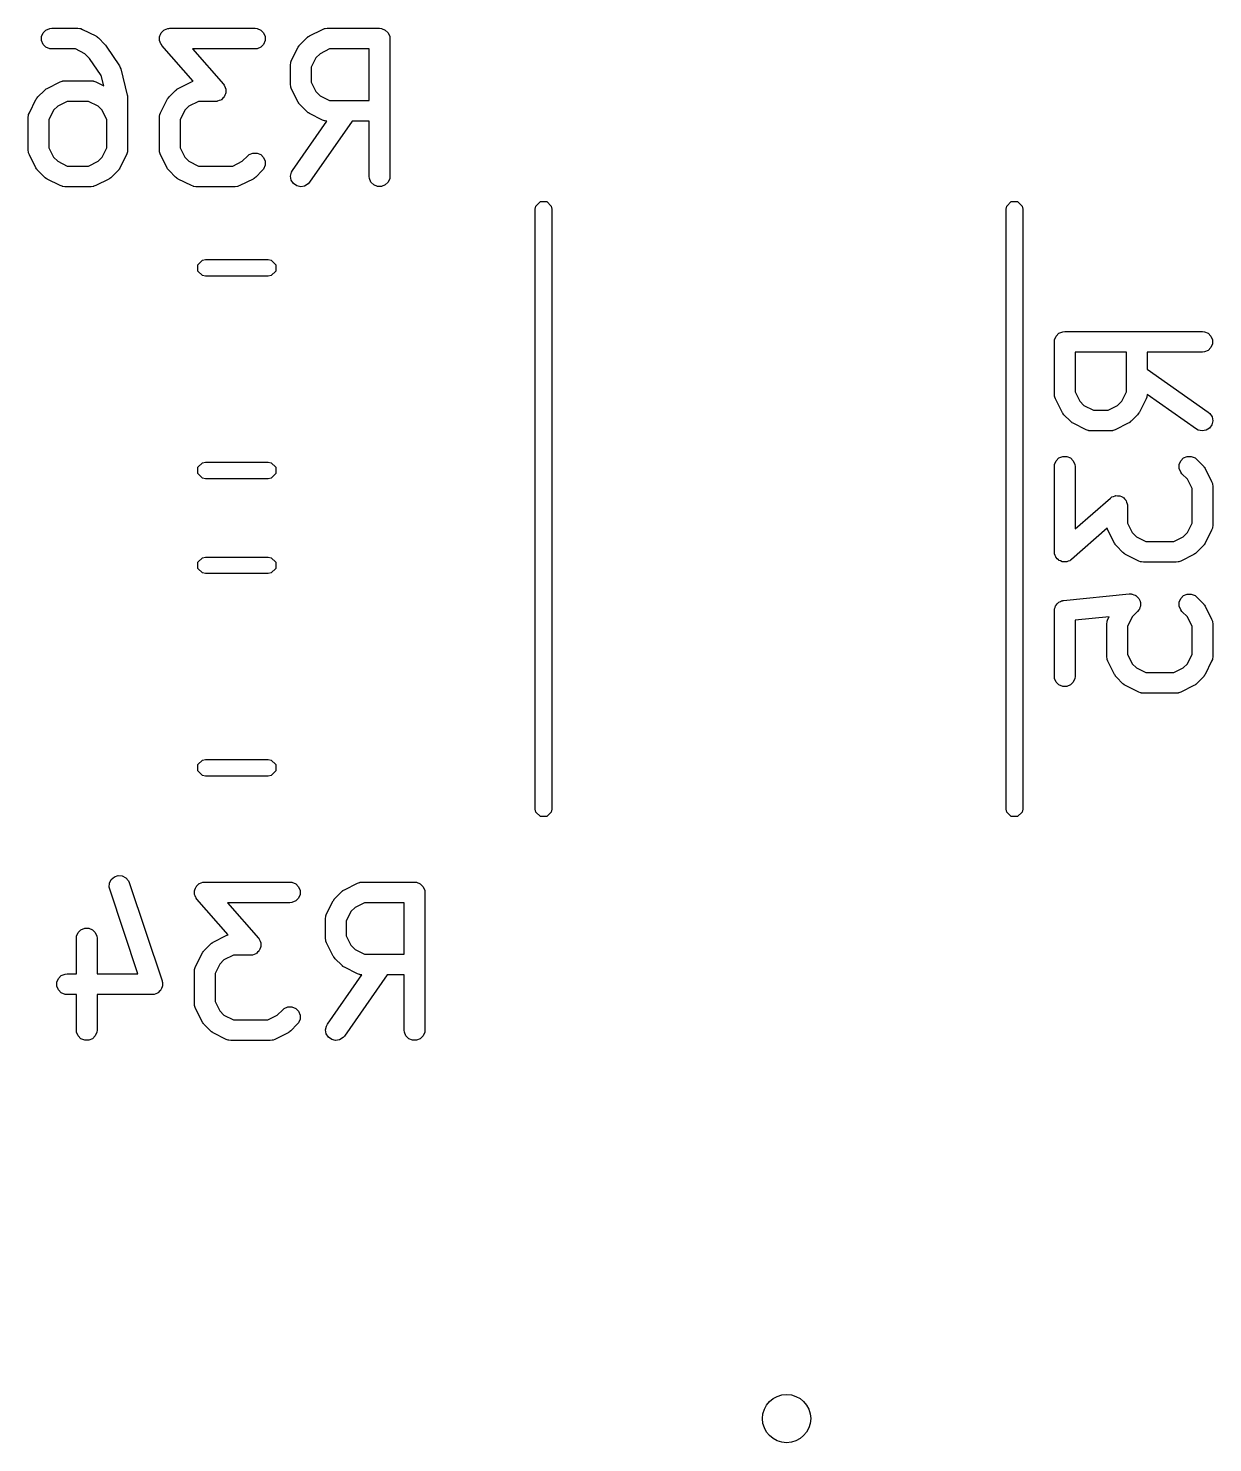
# Model space of a CAD drawing. Extents: x 0.21 to 3.35, y 0.3 to 2.56.
# Drawn here: x 3.0104 to 3.349, y 1.0132 to 1.4174 of the extents above; entities that cross this region are included whole.
import ezdxf

# ---------------------------------------------------------------- set-up
doc = ezdxf.new("R2010")
doc.units = 0
doc.header["$MEASUREMENT"] = 0
doc.layers.add('BLACK', color=7, linetype='CONTINUOUS')

msp = doc.modelspace()

# ---------------------------------------------------------------- linework, layer by layer
at = {"layer": 'BLACK', "linetype": 'CONTINUOUS'}
for p, q in [((3.01417, 1.41504), (3.01461, 1.4161)), ((3.01417, 1.41389), (3.01417, 1.41504)), ((3.01461, 1.4161), (3.01543, 1.41692)), ((3.01543, 1.41692), (3.01649, 1.41736)), ((3.01649, 1.41736), (3.01707, 1.41742)), ((3.01707, 1.41742), (3.02457, 1.41742)), ((3.02457, 1.41742), (3.02514, 1.41736)), ((3.02514, 1.41736), (3.02524, 1.41732)), ((3.02524, 1.41732), (3.02535, 1.41731)), ((3.02535, 1.41731), (3.02589, 1.4171)), ((3.02589, 1.4171), (3.02964, 1.41523)), ((3.02964, 1.41523), (3.02989, 1.41507)), ((3.02989, 1.41507), (3.02996, 1.41504)), ((3.02996, 1.41504), (3.03004, 1.41498)), ((3.03004, 1.41498), (3.03013, 1.41492)), ((3.03013, 1.41492), (3.03018, 1.41486)), ((3.03018, 1.41486), (3.0304, 1.41468)), ((3.04792, 1.41504), (3.04796, 1.41513)), ((3.04792, 1.41456), (3.04792, 1.41504)), ((3.04796, 1.41523), (3.04818, 1.41566)), ((3.04796, 1.41513), (3.04796, 1.41523)), ((3.04818, 1.41566), (3.04836, 1.4161)), ((3.04836, 1.4161), (3.04843, 1.41617)), ((3.04843, 1.41617), (3.04847, 1.41626)), ((3.04847, 1.41626), (3.04883, 1.41658)), ((3.04883, 1.41658), (3.04917, 1.41692)), ((3.04917, 1.41692), (3.04927, 1.41696)), ((3.04927, 1.41696), (3.04934, 1.41702)), ((3.04934, 1.41702), (3.04979, 1.41718)), ((3.04979, 1.41718), (3.05024, 1.41736)), ((3.05024, 1.41736), (3.05038, 1.41737)), ((3.05038, 1.41737), (3.05043, 1.41739)), ((3.05043, 1.41739), (3.05051, 1.41739)), ((3.05051, 1.41739), (3.05081, 1.41742)), ((3.05081, 1.41742), (3.07519, 1.41742)), ((3.07519, 1.41742), (3.07576, 1.41736)), ((3.07576, 1.41736), (3.07683, 1.41692)), ((3.07683, 1.41692), (3.07764, 1.4161)), ((3.07764, 1.4161), (3.07808, 1.41504)), ((3.07808, 1.41504), (3.07808, 1.41389)), ((3.08997, 1.41468), (3.0902, 1.41486)), ((3.0902, 1.41486), (3.09025, 1.41492)), ((3.09025, 1.41492), (3.09034, 1.41498)), ((3.09034, 1.41498), (3.09042, 1.41504)), ((3.09042, 1.41504), (3.09049, 1.41507)), ((3.09049, 1.41507), (3.09074, 1.41523)), ((3.09074, 1.41523), (3.09449, 1.4171)), ((3.09449, 1.4171), (3.09503, 1.41731)), ((3.09503, 1.41731), (3.09513, 1.41732)), ((3.09513, 1.41732), (3.09523, 1.41736)), ((3.09523, 1.41736), (3.09581, 1.41742)), ((3.09581, 1.41742), (3.11081, 1.41742)), ((3.11081, 1.41742), (3.11138, 1.41736)), ((3.11138, 1.41736), (3.11245, 1.41692)), ((3.11245, 1.41692), (3.11326, 1.4161)), ((3.11326, 1.4161), (3.1137, 1.41504)), ((3.1137, 1.41504), (3.11376, 1.41446)), ((3.01461, 1.41282), (3.01417, 1.41389)), ((3.01543, 1.41201), (3.01461, 1.41282)), ((3.01649, 1.41157), (3.01543, 1.41201)), ((3.01707, 1.41151), (3.01649, 1.41157)), ((3.02387, 1.41151), (3.01707, 1.41151)), ((3.02657, 1.41016), (3.02387, 1.41151)), ((3.0304, 1.41468), (3.03228, 1.4128)), ((3.03228, 1.4128), (3.03228, 1.4128)), ((3.03228, 1.4128), (3.03228, 1.4128)), ((3.03228, 1.4128), (3.03247, 1.41257)), ((3.03247, 1.41257), (3.03265, 1.41235)), ((3.03265, 1.41235), (3.03265, 1.41235)), ((3.03265, 1.41235), (3.03265, 1.41235)), ((3.03265, 1.41235), (3.0364, 1.40673)), ((3.04789, 1.41408), (3.04792, 1.41456)), ((3.04792, 1.41399), (3.04789, 1.41408)), ((3.04792, 1.41389), (3.04792, 1.41399)), ((3.0481, 1.41344), (3.04792, 1.41389)), ((3.04826, 1.41299), (3.0481, 1.41344)), ((3.04834, 1.41288), (3.04826, 1.41299)), ((3.04836, 1.41282), (3.04834, 1.41288)), ((3.04841, 1.41277), (3.04836, 1.41282)), ((3.04859, 1.41252), (3.04841, 1.41277)), ((3.05752, 1.40231), (3.04859, 1.41252)), ((3.07519, 1.41151), (3.05732, 1.41151)), ((3.05732, 1.41151), (3.06616, 1.40141)), ((3.07576, 1.41157), (3.07519, 1.41151)), ((3.07683, 1.41201), (3.07576, 1.41157)), ((3.07764, 1.41282), (3.07683, 1.41201)), ((3.07808, 1.41389), (3.07764, 1.41282)), ((3.08567, 1.40829), (3.08754, 1.41203)), ((3.08754, 1.41203), (3.0877, 1.41228)), ((3.0877, 1.41228), (3.08773, 1.41235)), ((3.08773, 1.41235), (3.0878, 1.41244)), ((3.0878, 1.41244), (3.08785, 1.41252)), ((3.08785, 1.41252), (3.08791, 1.41258)), ((3.08791, 1.41258), (3.0881, 1.4128)), ((3.0881, 1.4128), (3.08997, 1.41468)), ((3.09651, 1.41151), (3.09381, 1.41016)), ((3.10785, 1.41151), (3.09651, 1.41151)), ((3.10785, 1.39679), (3.10785, 1.41151)), ((3.11376, 1.41446), (3.11376, 1.37509)), ((3.0279, 1.40883), (3.02657, 1.41016)), ((3.0312, 1.40388), (3.0279, 1.40883)), ((3.0364, 1.40673), (3.03657, 1.40641)), ((3.08536, 1.40696), (3.08541, 1.40754)), ((3.08536, 1.40134), (3.08536, 1.40696)), ((3.08541, 1.40754), (3.08545, 1.40764)), ((3.08545, 1.40764), (3.08546, 1.40774)), ((3.08546, 1.40774), (3.08567, 1.40829)), ((3.09261, 1.40897), (3.09126, 1.40627)), ((3.09381, 1.41016), (3.09261, 1.40897)), ((3.03193, 1.40096), (3.0312, 1.40388)), ((3.03657, 1.40641), (3.03661, 1.40635)), ((3.03661, 1.40635), (3.03664, 1.40628)), ((3.03664, 1.40628), (3.03667, 1.40622)), ((3.03667, 1.40622), (3.03668, 1.40615)), ((3.03668, 1.40615), (3.03681, 1.40581)), ((3.03681, 1.40581), (3.03868, 1.39831)), ((3.09126, 1.40627), (3.09126, 1.40204)), ((3.01311, 1.3978), (3.01498, 1.39968)), ((3.01498, 1.39968), (3.01521, 1.39986)), ((3.01521, 1.39986), (3.01526, 1.39992)), ((3.01526, 1.39992), (3.01535, 1.39998)), ((3.01535, 1.39998), (3.01543, 1.40005)), ((3.01543, 1.40005), (3.0155, 1.40008)), ((3.0155, 1.40008), (3.01575, 1.40023)), ((3.01575, 1.40023), (3.0195, 1.40211)), ((3.0195, 1.40211), (3.02004, 1.40231)), ((3.02004, 1.40231), (3.02014, 1.40232)), ((3.02014, 1.40232), (3.02024, 1.40236)), ((3.02024, 1.40236), (3.02082, 1.40242)), ((3.02082, 1.40242), (3.02832, 1.40242)), ((3.02832, 1.40242), (3.02889, 1.40236)), ((3.02889, 1.40236), (3.02899, 1.40232)), ((3.02899, 1.40232), (3.0291, 1.40231)), ((3.0291, 1.40231), (3.02964, 1.40211)), ((3.02964, 1.40211), (3.03193, 1.40096)), ((3.0506, 1.3978), (3.05248, 1.39968)), ((3.05248, 1.39968), (3.0527, 1.39986)), ((3.0527, 1.39986), (3.05275, 1.39992)), ((3.05275, 1.39992), (3.05284, 1.39998)), ((3.05284, 1.39998), (3.05292, 1.40005)), ((3.05292, 1.40005), (3.053, 1.40008)), ((3.053, 1.40008), (3.05324, 1.40023)), ((3.05324, 1.40023), (3.05699, 1.40211)), ((3.05699, 1.40211), (3.05752, 1.40231)), ((3.06616, 1.40141), (3.06634, 1.40116)), ((3.06634, 1.40116), (3.06639, 1.40111)), ((3.06639, 1.40111), (3.06641, 1.40105)), ((3.06641, 1.40105), (3.0665, 1.40094)), ((3.0665, 1.40094), (3.06665, 1.40048)), ((3.06679, 1.3987), (3.06658, 1.39827)), ((3.06665, 1.40048), (3.06683, 1.40004)), ((3.0668, 1.3988), (3.06679, 1.3987)), ((3.06683, 1.39889), (3.0668, 1.3988)), ((3.06683, 1.40004), (3.06683, 1.39994)), ((3.06683, 1.39994), (3.06687, 1.39985)), ((3.06687, 1.39985), (3.06683, 1.39937)), ((3.06683, 1.39937), (3.06683, 1.39889)), ((3.08541, 1.40076), (3.08536, 1.40134)), ((3.08545, 1.40067), (3.08541, 1.40076)), ((3.08546, 1.40056), (3.08545, 1.40067)), ((3.08567, 1.40002), (3.08546, 1.40056)), ((3.08754, 1.39627), (3.08567, 1.40002)), ((3.09126, 1.40204), (3.09261, 1.39934)), ((3.09261, 1.39934), (3.09381, 1.39814)), ((3.01068, 1.39329), (3.01255, 1.39704)), ((3.01255, 1.39704), (3.01271, 1.39728)), ((3.01271, 1.39728), (3.01274, 1.39736)), ((3.01274, 1.39736), (3.0128, 1.39744)), ((3.0128, 1.39744), (3.01286, 1.39753)), ((3.01286, 1.39753), (3.01292, 1.39758)), ((3.01292, 1.39758), (3.01311, 1.3978)), ((3.01882, 1.39516), (3.01762, 1.39397)), ((3.02151, 1.39651), (3.01882, 1.39516)), ((3.02762, 1.39651), (3.02151, 1.39651)), ((3.03032, 1.39516), (3.02762, 1.39651)), ((3.03151, 1.39397), (3.03032, 1.39516)), ((3.03868, 1.39831), (3.0387, 1.39821)), ((3.0387, 1.39821), (3.03871, 1.39817)), ((3.03871, 1.39817), (3.03873, 1.39795)), ((3.03873, 1.39795), (3.03877, 1.39773)), ((3.03877, 1.39773), (3.03876, 1.39769)), ((3.03876, 1.39769), (3.03877, 1.39759)), ((3.03877, 1.39759), (3.03877, 1.38259)), ((3.04817, 1.39329), (3.05005, 1.39704)), ((3.05005, 1.39704), (3.0502, 1.39728)), ((3.0502, 1.39728), (3.05023, 1.39736)), ((3.05023, 1.39736), (3.0503, 1.39744)), ((3.0503, 1.39744), (3.05036, 1.39753)), ((3.05036, 1.39753), (3.05042, 1.39758)), ((3.05042, 1.39758), (3.0506, 1.3978)), ((3.05631, 1.39516), (3.05512, 1.39397)), ((3.05901, 1.39651), (3.05631, 1.39516)), ((3.06394, 1.39651), (3.05901, 1.39651)), ((3.06424, 1.39654), (3.06394, 1.39651)), ((3.06432, 1.39654), (3.06424, 1.39654)), ((3.06437, 1.39656), (3.06432, 1.39654)), ((3.06451, 1.39657), (3.06437, 1.39656)), ((3.06496, 1.39675), (3.06451, 1.39657)), ((3.06541, 1.39691), (3.06496, 1.39675)), ((3.06549, 1.39697), (3.06541, 1.39691)), ((3.06558, 1.39701), (3.06549, 1.39697)), ((3.06592, 1.39735), (3.06558, 1.39701)), ((3.06628, 1.39767), (3.06592, 1.39735)), ((3.06632, 1.39775), (3.06628, 1.39767)), ((3.06639, 1.39783), (3.06632, 1.39775)), ((3.06658, 1.39827), (3.06639, 1.39783)), ((3.0877, 1.39602), (3.08754, 1.39627)), ((3.08773, 1.39595), (3.0877, 1.39602)), ((3.0878, 1.39587), (3.08773, 1.39595)), ((3.08785, 1.39578), (3.0878, 1.39587)), ((3.08791, 1.39573), (3.08785, 1.39578)), ((3.0881, 1.3955), (3.08791, 1.39573)), ((3.08997, 1.39363), (3.0881, 1.3955)), ((3.09381, 1.39814), (3.09651, 1.39679)), ((3.09651, 1.39679), (3.10785, 1.39679)), ((3.01037, 1.39197), (3.01042, 1.39254)), ((3.01037, 1.38259), (3.01037, 1.39197)), ((3.01042, 1.39254), (3.01046, 1.39264)), ((3.01046, 1.39264), (3.01047, 1.39275)), ((3.01047, 1.39275), (3.01068, 1.39329)), ((3.01762, 1.39397), (3.01627, 1.39127)), ((3.01627, 1.39127), (3.01627, 1.38329)), ((3.03286, 1.39127), (3.03151, 1.39397)), ((3.03286, 1.38329), (3.03286, 1.39127)), ((3.04786, 1.39197), (3.04792, 1.39254)), ((3.04786, 1.38259), (3.04786, 1.39197)), ((3.04792, 1.39254), (3.04796, 1.39264)), ((3.04796, 1.39264), (3.04797, 1.39275)), ((3.04797, 1.39275), (3.04817, 1.39329)), ((3.05512, 1.39397), (3.05377, 1.39127)), ((3.05377, 1.39127), (3.05377, 1.38329)), ((3.08589, 1.37679), (3.09576, 1.39089)), ((3.0902, 1.39344), (3.08997, 1.39363)), ((3.09025, 1.39338), (3.0902, 1.39344)), ((3.09034, 1.39333), (3.09025, 1.39338)), ((3.09042, 1.39326), (3.09034, 1.39333)), ((3.09049, 1.39323), (3.09042, 1.39326)), ((3.09074, 1.39308), (3.09049, 1.39323)), ((3.10297, 1.39089), (3.09073, 1.3734)), ((3.09449, 1.3912), (3.09074, 1.39308)), ((3.09503, 1.39099), (3.09449, 1.3912)), ((3.09513, 1.39099), (3.09503, 1.39099)), ((3.09523, 1.39095), (3.09513, 1.39099)), ((3.09576, 1.39089), (3.09523, 1.39095)), ((3.10785, 1.39089), (3.10297, 1.39089)), ((3.10785, 1.37509), (3.10785, 1.39089)), ((3.01042, 1.38202), (3.01037, 1.38259)), ((3.01627, 1.38329), (3.01762, 1.38059)), ((3.03151, 1.38059), (3.03286, 1.38329)), ((3.03877, 1.38259), (3.03871, 1.38202)), ((3.04792, 1.38202), (3.04786, 1.38259)), ((3.05377, 1.38329), (3.05512, 1.38059)), ((3.01046, 1.38192), (3.01042, 1.38202)), ((3.01047, 1.38181), (3.01046, 1.38192)), ((3.01068, 1.38127), (3.01047, 1.38181)), ((3.01255, 1.37752), (3.01068, 1.38127)), ((3.01762, 1.38059), (3.01882, 1.3794)), ((3.01882, 1.3794), (3.02151, 1.37805)), ((3.02762, 1.37805), (3.03032, 1.3794)), ((3.03032, 1.3794), (3.03151, 1.38059)), ((3.03846, 1.38127), (3.03658, 1.37752)), ((3.03866, 1.38181), (3.03846, 1.38127)), ((3.03867, 1.38192), (3.03866, 1.38181)), ((3.03871, 1.38202), (3.03867, 1.38192)), ((3.04796, 1.38192), (3.04792, 1.38202)), ((3.04797, 1.38181), (3.04796, 1.38192)), ((3.04817, 1.38127), (3.04797, 1.38181)), ((3.05005, 1.37752), (3.04817, 1.38127)), ((3.05512, 1.38059), (3.05631, 1.3794)), ((3.05631, 1.3794), (3.05901, 1.37805)), ((3.06886, 1.37805), (3.07156, 1.3794)), ((3.07156, 1.3794), (3.0731, 1.38093)), ((3.0731, 1.38093), (3.07355, 1.3813)), ((3.07355, 1.3813), (3.07461, 1.38174)), ((3.07461, 1.38174), (3.07576, 1.38174)), ((3.07576, 1.38174), (3.07683, 1.3813)), ((3.07683, 1.3813), (3.07764, 1.38048)), ((3.07764, 1.38048), (3.07808, 1.37942)), ((3.07808, 1.37942), (3.07808, 1.37827)), ((3.01271, 1.37727), (3.01255, 1.37752)), ((3.01274, 1.3772), (3.01271, 1.37727)), ((3.0128, 1.37712), (3.01274, 1.3772)), ((3.01286, 1.37703), (3.0128, 1.37712)), ((3.01292, 1.37698), (3.01286, 1.37703)), ((3.01311, 1.37676), (3.01292, 1.37698)), ((3.01498, 1.37488), (3.01311, 1.37676)), ((3.01521, 1.37469), (3.01498, 1.37488)), ((3.01526, 1.37464), (3.01521, 1.37469)), ((3.01535, 1.37458), (3.01526, 1.37464)), ((3.01543, 1.37451), (3.01535, 1.37458)), ((3.0155, 1.37448), (3.01543, 1.37451)), ((3.01575, 1.37433), (3.0155, 1.37448)), ((3.02151, 1.37805), (3.02762, 1.37805)), ((3.03363, 1.37448), (3.03339, 1.37433)), ((3.03371, 1.37451), (3.03363, 1.37448)), ((3.03379, 1.37458), (3.03371, 1.37451)), ((3.03388, 1.37464), (3.03379, 1.37458)), ((3.03393, 1.37469), (3.03388, 1.37464)), ((3.03415, 1.37488), (3.03393, 1.37469)), ((3.03603, 1.37676), (3.03415, 1.37488)), ((3.03621, 1.37698), (3.03603, 1.37676)), ((3.03627, 1.37703), (3.03621, 1.37698)), ((3.03633, 1.37712), (3.03627, 1.37703)), ((3.0364, 1.3772), (3.03633, 1.37712)), ((3.03643, 1.37727), (3.0364, 1.3772)), ((3.03658, 1.37752), (3.03643, 1.37727)), ((3.0502, 1.37727), (3.05005, 1.37752)), ((3.05023, 1.3772), (3.0502, 1.37727)), ((3.0503, 1.37712), (3.05023, 1.3772)), ((3.05036, 1.37703), (3.0503, 1.37712)), ((3.05042, 1.37698), (3.05036, 1.37703)), ((3.0506, 1.37676), (3.05042, 1.37698)), ((3.05248, 1.37488), (3.0506, 1.37676)), ((3.0527, 1.37469), (3.05248, 1.37488)), ((3.05275, 1.37464), (3.0527, 1.37469)), ((3.05284, 1.37458), (3.05275, 1.37464)), ((3.05292, 1.37451), (3.05284, 1.37458)), ((3.053, 1.37448), (3.05292, 1.37451)), ((3.05324, 1.37433), (3.053, 1.37448)), ((3.05901, 1.37805), (3.06886, 1.37805)), ((3.07488, 1.37448), (3.07463, 1.37433)), ((3.07495, 1.37451), (3.07488, 1.37448)), ((3.07503, 1.37458), (3.07495, 1.37451)), ((3.07512, 1.37464), (3.07503, 1.37458)), ((3.07517, 1.37469), (3.07512, 1.37464)), ((3.0754, 1.37488), (3.07517, 1.37469)), ((3.07727, 1.37676), (3.0754, 1.37488)), ((3.07764, 1.3772), (3.07727, 1.37676)), ((3.07808, 1.37827), (3.07764, 1.3772)), ((3.08536, 1.37516), (3.08561, 1.37628)), ((3.08556, 1.37402), (3.08536, 1.37516)), ((3.08561, 1.37628), (3.08589, 1.37679)), ((3.10791, 1.37452), (3.10785, 1.37509)), ((3.10835, 1.37345), (3.10791, 1.37452)), ((3.1137, 1.37452), (3.11326, 1.37345)), ((3.11376, 1.37509), (3.1137, 1.37452)), ((3.0195, 1.37245), (3.01575, 1.37433)), ((3.02004, 1.37225), (3.0195, 1.37245)), ((3.02014, 1.37224), (3.02004, 1.37225)), ((3.02024, 1.3722), (3.02014, 1.37224)), ((3.02082, 1.37214), (3.02024, 1.3722)), ((3.02832, 1.37214), (3.02082, 1.37214)), ((3.02889, 1.3722), (3.02832, 1.37214)), ((3.02899, 1.37224), (3.02889, 1.3722)), ((3.0291, 1.37225), (3.02899, 1.37224)), ((3.02964, 1.37245), (3.0291, 1.37225)), ((3.03339, 1.37433), (3.02964, 1.37245)), ((3.05699, 1.37245), (3.05324, 1.37433)), ((3.05753, 1.37225), (3.05699, 1.37245)), ((3.05764, 1.37224), (3.05753, 1.37225)), ((3.05774, 1.3722), (3.05764, 1.37224)), ((3.05831, 1.37214), (3.05774, 1.3722)), ((3.06956, 1.37214), (3.05831, 1.37214)), ((3.07014, 1.3722), (3.06956, 1.37214)), ((3.07024, 1.37224), (3.07014, 1.3722)), ((3.07034, 1.37225), (3.07024, 1.37224)), ((3.07088, 1.37245), (3.07034, 1.37225)), ((3.07463, 1.37433), (3.07088, 1.37245)), ((3.08618, 1.37305), (3.08556, 1.37402)), ((3.08712, 1.37239), (3.08618, 1.37305)), ((3.08825, 1.37214), (3.08712, 1.37239)), ((3.08938, 1.37234), (3.08825, 1.37214)), ((3.09035, 1.37296), (3.08938, 1.37234)), ((3.09073, 1.3734), (3.09035, 1.37296)), ((3.10917, 1.37264), (3.10835, 1.37345)), ((3.11023, 1.3722), (3.10917, 1.37264)), ((3.11138, 1.3722), (3.11023, 1.3722)), ((3.11245, 1.37264), (3.11138, 1.3722)), ((3.11326, 1.37345), (3.11245, 1.37264)), ((3.15531, 1.36571), (3.15549, 1.36662)), ((3.15549, 1.36662), (3.15677, 1.36789)), ((3.15677, 1.36789), (3.15858, 1.36789)), ((3.15858, 1.36789), (3.15986, 1.36662)), ((3.15986, 1.36662), (3.16004, 1.36571)), ((3.28996, 1.36571), (3.29014, 1.36662)), ((3.29014, 1.36662), (3.29142, 1.36789)), ((3.29142, 1.36789), (3.29323, 1.36789)), ((3.29323, 1.36789), (3.29451, 1.36662)), ((3.29451, 1.36662), (3.29469, 1.36571)), ((3.15531, 1.19429), (3.15531, 1.36571)), ((3.16004, 1.36571), (3.16004, 1.19429)), ((3.28996, 1.19429), (3.28996, 1.36571)), ((3.29469, 1.36571), (3.29469, 1.19429)), ((3.05888, 1.34984), (3.06016, 1.35112)), ((3.06016, 1.35112), (3.06106, 1.3513)), ((3.06106, 1.3513), (3.07894, 1.3513)), ((3.07894, 1.3513), (3.07984, 1.35112)), ((3.07984, 1.35112), (3.08112, 1.34984)), ((3.05888, 1.34803), (3.05888, 1.34984)), ((3.06016, 1.34675), (3.05888, 1.34803)), ((3.06106, 1.34657), (3.06016, 1.34675)), ((3.07894, 1.34657), (3.06106, 1.34657)), ((3.07984, 1.34675), (3.07894, 1.34657)), ((3.08112, 1.34803), (3.07984, 1.34675)), ((3.08112, 1.34984), (3.08112, 1.34803)), ((3.30423, 1.32945), (3.30505, 1.33026)), ((3.30505, 1.33026), (3.30611, 1.3307)), ((3.30611, 1.3307), (3.30669, 1.33076)), ((3.30669, 1.33076), (3.34606, 1.33076)), ((3.34606, 1.33076), (3.34663, 1.3307)), ((3.34663, 1.3307), (3.3477, 1.33026)), ((3.3477, 1.33026), (3.34851, 1.32945)), ((3.30373, 1.32781), (3.30379, 1.32838)), ((3.30373, 1.31281), (3.30373, 1.32781)), ((3.30379, 1.32838), (3.30423, 1.32945)), ((3.34851, 1.32617), (3.3477, 1.32535)), ((3.34851, 1.32945), (3.34895, 1.32838)), ((3.34895, 1.32723), (3.34851, 1.32617)), ((3.34895, 1.32838), (3.34895, 1.32723)), ((3.32436, 1.32485), (3.30964, 1.32485)), ((3.30964, 1.32485), (3.30964, 1.31351)), ((3.32436, 1.31351), (3.32436, 1.32485)), ((3.34606, 1.32485), (3.33026, 1.32485)), ((3.33026, 1.32485), (3.33026, 1.31997)), ((3.34663, 1.32491), (3.34606, 1.32485)), ((3.3477, 1.32535), (3.34663, 1.32491)), ((3.33026, 1.31997), (3.34775, 1.30773)), ((3.30379, 1.31223), (3.30373, 1.31281)), ((3.30383, 1.31213), (3.30379, 1.31223)), ((3.30384, 1.31203), (3.30383, 1.31213)), ((3.30404, 1.31149), (3.30384, 1.31203)), ((3.30592, 1.30774), (3.30404, 1.31149)), ((3.30964, 1.31351), (3.31099, 1.31081)), ((3.31099, 1.31081), (3.31218, 1.30961)), ((3.32181, 1.30961), (3.32301, 1.31081)), ((3.32301, 1.31081), (3.32436, 1.31351)), ((3.32995, 1.31149), (3.32807, 1.30774)), ((3.33016, 1.31203), (3.32995, 1.31149)), ((3.3302, 1.31223), (3.33016, 1.31213)), ((3.33016, 1.31213), (3.33016, 1.31203)), ((3.33026, 1.31276), (3.3302, 1.31223)), ((3.34436, 1.30289), (3.33026, 1.31276)), ((3.30608, 1.30749), (3.30592, 1.30774)), ((3.30611, 1.30742), (3.30608, 1.30749)), ((3.30617, 1.30734), (3.30611, 1.30742)), ((3.30623, 1.30725), (3.30617, 1.30734)), ((3.30629, 1.3072), (3.30623, 1.30725)), ((3.30647, 1.30697), (3.30629, 1.3072)), ((3.30835, 1.3051), (3.30647, 1.30697)), ((3.31218, 1.30961), (3.31488, 1.30826)), ((3.31488, 1.30826), (3.31911, 1.30826)), ((3.31911, 1.30826), (3.32181, 1.30961)), ((3.32752, 1.30697), (3.32565, 1.3051)), ((3.32771, 1.3072), (3.32752, 1.30697)), ((3.32777, 1.30725), (3.32771, 1.3072)), ((3.32782, 1.30734), (3.32777, 1.30725)), ((3.32789, 1.30742), (3.32782, 1.30734)), ((3.32792, 1.30749), (3.32789, 1.30742)), ((3.32807, 1.30774), (3.32792, 1.30749)), ((3.34775, 1.30773), (3.34819, 1.30735)), ((3.34819, 1.30735), (3.34881, 1.30638)), ((3.34881, 1.30638), (3.34901, 1.30525)), ((3.30857, 1.30491), (3.30835, 1.3051)), ((3.30862, 1.30485), (3.30857, 1.30491)), ((3.30871, 1.3048), (3.30862, 1.30485)), ((3.30879, 1.30473), (3.30871, 1.3048)), ((3.30887, 1.3047), (3.30879, 1.30473)), ((3.30911, 1.30454), (3.30887, 1.3047)), ((3.31286, 1.30267), (3.30911, 1.30454)), ((3.3134, 1.30246), (3.31286, 1.30267)), ((3.31351, 1.30245), (3.3134, 1.30246)), ((3.31361, 1.30241), (3.31351, 1.30245)), ((3.31418, 1.30236), (3.31361, 1.30241)), ((3.31981, 1.30236), (3.31418, 1.30236)), ((3.32039, 1.30241), (3.31981, 1.30236)), ((3.32048, 1.30245), (3.32039, 1.30241)), ((3.32059, 1.30246), (3.32048, 1.30245)), ((3.32113, 1.30267), (3.32059, 1.30246)), ((3.32488, 1.30454), (3.32113, 1.30267)), ((3.32513, 1.3047), (3.32488, 1.30454)), ((3.3252, 1.30473), (3.32513, 1.3047)), ((3.32528, 1.3048), (3.3252, 1.30473)), ((3.32537, 1.30485), (3.32528, 1.3048)), ((3.32542, 1.30491), (3.32537, 1.30485)), ((3.32565, 1.3051), (3.32542, 1.30491)), ((3.34487, 1.30261), (3.34436, 1.30289)), ((3.34599, 1.30236), (3.34487, 1.30261)), ((3.34713, 1.30256), (3.34599, 1.30236)), ((3.3481, 1.30318), (3.34713, 1.30256)), ((3.34876, 1.30412), (3.3481, 1.30318)), ((3.34901, 1.30525), (3.34876, 1.30412)), ((3.30379, 1.29276), (3.30423, 1.29383)), ((3.30423, 1.29383), (3.30505, 1.29464)), ((3.30505, 1.29464), (3.30611, 1.29508)), ((3.30611, 1.29508), (3.30726, 1.29508)), ((3.30726, 1.29508), (3.30833, 1.29464)), ((3.30833, 1.29464), (3.30914, 1.29383)), ((3.30914, 1.29383), (3.30958, 1.29276)), ((3.33941, 1.29276), (3.33985, 1.29383)), ((3.33985, 1.29383), (3.34067, 1.29464)), ((3.34067, 1.29464), (3.34173, 1.29508)), ((3.34173, 1.29508), (3.34288, 1.29508)), ((3.34288, 1.29508), (3.34395, 1.29464)), ((3.34395, 1.29464), (3.34439, 1.29427)), ((3.34439, 1.29427), (3.34627, 1.2924)), ((3.05888, 1.29197), (3.06016, 1.29325)), ((3.05888, 1.29016), (3.05888, 1.29197)), ((3.06016, 1.28888), (3.05888, 1.29016)), ((3.06016, 1.29325), (3.06106, 1.29343)), ((3.06106, 1.29343), (3.07894, 1.29343)), ((3.07894, 1.29343), (3.07984, 1.29325)), ((3.07984, 1.29325), (3.08112, 1.29197)), ((3.08112, 1.29016), (3.07984, 1.28888)), ((3.08112, 1.29197), (3.08112, 1.29016)), ((3.30373, 1.29219), (3.30379, 1.29276)), ((3.30373, 1.26781), (3.30373, 1.29219)), ((3.30958, 1.29276), (3.30964, 1.29219)), ((3.30964, 1.29219), (3.30964, 1.27432)), ((3.33941, 1.29161), (3.33941, 1.29276)), ((3.33985, 1.29055), (3.33941, 1.29161)), ((3.34022, 1.2901), (3.33985, 1.29055)), ((3.34175, 1.28856), (3.34022, 1.2901)), ((3.34627, 1.2924), (3.34645, 1.29217)), ((3.34645, 1.29217), (3.34651, 1.29212)), ((3.34651, 1.29212), (3.34657, 1.29203)), ((3.34657, 1.29203), (3.34664, 1.29195)), ((3.34664, 1.29195), (3.34667, 1.29188)), ((3.34667, 1.29188), (3.34682, 1.29163)), ((3.34682, 1.29163), (3.3487, 1.28788)), ((3.06106, 1.2887), (3.06016, 1.28888)), ((3.07894, 1.2887), (3.06106, 1.2887)), ((3.07984, 1.28888), (3.07894, 1.2887)), ((3.3431, 1.28586), (3.34175, 1.28856)), ((3.3431, 1.27601), (3.3431, 1.28586)), ((3.3487, 1.28788), (3.3489, 1.28734)), ((3.3489, 1.28734), (3.34891, 1.28724)), ((3.34891, 1.28724), (3.34895, 1.28714)), ((3.34895, 1.28714), (3.34901, 1.28656)), ((3.34901, 1.28656), (3.34901, 1.27531)), ((3.30964, 1.27432), (3.31974, 1.28316)), ((3.31974, 1.28316), (3.31999, 1.28334)), ((3.31999, 1.28334), (3.32004, 1.28339)), ((3.32004, 1.28339), (3.3201, 1.28341)), ((3.3201, 1.28341), (3.32021, 1.2835)), ((3.32021, 1.2835), (3.32066, 1.28365)), ((3.32066, 1.28365), (3.32111, 1.28383)), ((3.32111, 1.28383), (3.32121, 1.28383)), ((3.32121, 1.28383), (3.3213, 1.28387)), ((3.3213, 1.28387), (3.32178, 1.28383)), ((3.32178, 1.28383), (3.32226, 1.28383)), ((3.32226, 1.28383), (3.32235, 1.2838)), ((3.32235, 1.2838), (3.32245, 1.28379)), ((3.32245, 1.28379), (3.32288, 1.28358)), ((3.32288, 1.28358), (3.32332, 1.28339)), ((3.32332, 1.28339), (3.32339, 1.28332)), ((3.32339, 1.28332), (3.32348, 1.28328)), ((3.32348, 1.28328), (3.3238, 1.28292)), ((3.3238, 1.28292), (3.32414, 1.28258)), ((3.32414, 1.28258), (3.32418, 1.28249)), ((3.32418, 1.28249), (3.32424, 1.28241)), ((3.32424, 1.28241), (3.3244, 1.28196)), ((3.3244, 1.28196), (3.32458, 1.28151)), ((3.32458, 1.28151), (3.32459, 1.28137)), ((3.32459, 1.28137), (3.32461, 1.28132)), ((3.32461, 1.28132), (3.32461, 1.28124)), ((3.32461, 1.28124), (3.32464, 1.28094)), ((3.32464, 1.28094), (3.32464, 1.27601)), ((3.31884, 1.27452), (3.30863, 1.26559)), ((3.31904, 1.27399), (3.31884, 1.27452)), ((3.32092, 1.27024), (3.31904, 1.27399)), ((3.32464, 1.27601), (3.32599, 1.27331)), ((3.34175, 1.27331), (3.3431, 1.27601)), ((3.3487, 1.27399), (3.34682, 1.27024)), ((3.3489, 1.27453), (3.3487, 1.27399)), ((3.34891, 1.27464), (3.3489, 1.27453)), ((3.34895, 1.27474), (3.34891, 1.27464)), ((3.34901, 1.27531), (3.34895, 1.27474)), ((3.32107, 1.27), (3.32092, 1.27024)), ((3.3211, 1.26992), (3.32107, 1.27)), ((3.32117, 1.26984), (3.3211, 1.26992)), ((3.32123, 1.26975), (3.32117, 1.26984)), ((3.32128, 1.2697), (3.32123, 1.26975)), ((3.32147, 1.26948), (3.32128, 1.2697)), ((3.32335, 1.2676), (3.32147, 1.26948)), ((3.32599, 1.27331), (3.32718, 1.27212)), ((3.32718, 1.27212), (3.32988, 1.27077)), ((3.32988, 1.27077), (3.33786, 1.27077)), ((3.33786, 1.27077), (3.34056, 1.27212)), ((3.34056, 1.27212), (3.34175, 1.27331)), ((3.34627, 1.26948), (3.34439, 1.2676)), ((3.34645, 1.2697), (3.34627, 1.26948)), ((3.34651, 1.26975), (3.34645, 1.2697)), ((3.34657, 1.26984), (3.34651, 1.26975)), ((3.34664, 1.26992), (3.34657, 1.26984)), ((3.34667, 1.27), (3.34664, 1.26992)), ((3.34682, 1.27024), (3.34667, 1.27)), ((3.05888, 1.26484), (3.06016, 1.26612)), ((3.06016, 1.26612), (3.06106, 1.2663)), ((3.06106, 1.2663), (3.07894, 1.2663)), ((3.07894, 1.2663), (3.07984, 1.26612)), ((3.07984, 1.26612), (3.08112, 1.26484)), ((3.30376, 1.26751), (3.30373, 1.26781)), ((3.30376, 1.26743), (3.30376, 1.26751)), ((3.30378, 1.26738), (3.30376, 1.26743)), ((3.30379, 1.26724), (3.30378, 1.26738)), ((3.30397, 1.26679), (3.30379, 1.26724)), ((3.30413, 1.26634), (3.30397, 1.26679)), ((3.30419, 1.26627), (3.30413, 1.26634)), ((3.30423, 1.26617), (3.30419, 1.26627)), ((3.30457, 1.26583), (3.30423, 1.26617)), ((3.30489, 1.26547), (3.30457, 1.26583)), ((3.30497, 1.26543), (3.30489, 1.26547)), ((3.30505, 1.26536), (3.30497, 1.26543)), ((3.30549, 1.26518), (3.30505, 1.26536)), ((3.30816, 1.26526), (3.30771, 1.2651)), ((3.30827, 1.26534), (3.30816, 1.26526)), ((3.30833, 1.26536), (3.30827, 1.26534)), ((3.30838, 1.26541), (3.30833, 1.26536)), ((3.30863, 1.26559), (3.30838, 1.26541)), ((3.32357, 1.26742), (3.32335, 1.2676)), ((3.32362, 1.26736), (3.32357, 1.26742)), ((3.32371, 1.2673), (3.32362, 1.26736)), ((3.32379, 1.26723), (3.32371, 1.2673)), ((3.32386, 1.2672), (3.32379, 1.26723)), ((3.32411, 1.26705), (3.32386, 1.2672)), ((3.32786, 1.26517), (3.32411, 1.26705)), ((3.34363, 1.26705), (3.33988, 1.26517)), ((3.34387, 1.2672), (3.34363, 1.26705)), ((3.34395, 1.26723), (3.34387, 1.2672)), ((3.34403, 1.2673), (3.34395, 1.26723)), ((3.34412, 1.26736), (3.34403, 1.2673)), ((3.34417, 1.26742), (3.34412, 1.26736)), ((3.34439, 1.2676), (3.34417, 1.26742)), ((3.05888, 1.26303), (3.05888, 1.26484)), ((3.06016, 1.26175), (3.05888, 1.26303)), ((3.06106, 1.26157), (3.06016, 1.26175)), ((3.07894, 1.26157), (3.06106, 1.26157)), ((3.07984, 1.26175), (3.07894, 1.26157)), ((3.08112, 1.26303), (3.07984, 1.26175)), ((3.08112, 1.26484), (3.08112, 1.26303)), ((3.30592, 1.26496), (3.30549, 1.26518)), ((3.30602, 1.26496), (3.30592, 1.26496)), ((3.30611, 1.26492), (3.30602, 1.26496)), ((3.30659, 1.26492), (3.30611, 1.26492)), ((3.30707, 1.26489), (3.30659, 1.26492)), ((3.30716, 1.26492), (3.30707, 1.26489)), ((3.30726, 1.26492), (3.30716, 1.26492)), ((3.30771, 1.2651), (3.30726, 1.26492)), ((3.3284, 1.26497), (3.32786, 1.26517)), ((3.32851, 1.26496), (3.3284, 1.26497)), ((3.32861, 1.26492), (3.32851, 1.26496)), ((3.32918, 1.26486), (3.32861, 1.26492)), ((3.33856, 1.26486), (3.32918, 1.26486)), ((3.33913, 1.26492), (3.33856, 1.26486)), ((3.33923, 1.26496), (3.33913, 1.26492)), ((3.33934, 1.26497), (3.33923, 1.26496)), ((3.33988, 1.26517), (3.33934, 1.26497)), ((3.30454, 1.25289), (3.30481, 1.25322)), ((3.30481, 1.25322), (3.30494, 1.25329)), ((3.30494, 1.25329), (3.30505, 1.2534)), ((3.30505, 1.2534), (3.30544, 1.25356)), ((3.30544, 1.25356), (3.30582, 1.25377)), ((3.30582, 1.25377), (3.30604, 1.25381)), ((3.30604, 1.25381), (3.30611, 1.25384)), ((3.30611, 1.25384), (3.30618, 1.25384)), ((3.30618, 1.25384), (3.30639, 1.25388)), ((3.30639, 1.25388), (3.32514, 1.25575)), ((3.32514, 1.25575), (3.32572, 1.25575)), ((3.32572, 1.25575), (3.32586, 1.25571)), ((3.32586, 1.25571), (3.32601, 1.25571)), ((3.32601, 1.25571), (3.32641, 1.25555)), ((3.32641, 1.25555), (3.32682, 1.25542)), ((3.32682, 1.25542), (3.32694, 1.25533)), ((3.32694, 1.25533), (3.32707, 1.25527)), ((3.32707, 1.25527), (3.32738, 1.25497)), ((3.32738, 1.25497), (3.32771, 1.25469)), ((3.32771, 1.25469), (3.32778, 1.25456)), ((3.32778, 1.25456), (3.32789, 1.25446)), ((3.32789, 1.25446), (3.32805, 1.25406)), ((3.32805, 1.25406), (3.32826, 1.25368)), ((3.32826, 1.25368), (3.32827, 1.25353)), ((3.32827, 1.25353), (3.32833, 1.25339)), ((3.32833, 1.25339), (3.32833, 1.25296)), ((3.33941, 1.25339), (3.33985, 1.25446)), ((3.33941, 1.25224), (3.33941, 1.25339)), ((3.33985, 1.25446), (3.34067, 1.25527)), ((3.34067, 1.25527), (3.34173, 1.25571)), ((3.34173, 1.25571), (3.34288, 1.25571)), ((3.34288, 1.25571), (3.34395, 1.25527)), ((3.34395, 1.25527), (3.34439, 1.2549)), ((3.34439, 1.2549), (3.34627, 1.25303)), ((3.30373, 1.25094), (3.30375, 1.25115)), ((3.30373, 1.23219), (3.30373, 1.25094)), ((3.30375, 1.25123), (3.30377, 1.2513)), ((3.30375, 1.25115), (3.30375, 1.25123)), ((3.30377, 1.2513), (3.30379, 1.25152)), ((3.30379, 1.25152), (3.30395, 1.25192)), ((3.30395, 1.25192), (3.30408, 1.25233)), ((3.30408, 1.25233), (3.30417, 1.25244)), ((3.30417, 1.25244), (3.30423, 1.25258)), ((3.30423, 1.25258), (3.30454, 1.25289)), ((3.31941, 1.24925), (3.30964, 1.24827)), ((3.31904, 1.24851), (3.31941, 1.24925)), ((3.32599, 1.24919), (3.32464, 1.24649)), ((3.32752, 1.25073), (3.32599, 1.24919)), ((3.32789, 1.25118), (3.32752, 1.25073)), ((3.32795, 1.25131), (3.32789, 1.25118)), ((3.32804, 1.25143), (3.32795, 1.25131)), ((3.32816, 1.25184), (3.32804, 1.25143)), ((3.32833, 1.25224), (3.32816, 1.25184)), ((3.32833, 1.25296), (3.32837, 1.25253)), ((3.32837, 1.25253), (3.32833, 1.25239)), ((3.32833, 1.25239), (3.32833, 1.25224)), ((3.33985, 1.25118), (3.33941, 1.25224)), ((3.34022, 1.25073), (3.33985, 1.25118)), ((3.34175, 1.24919), (3.34022, 1.25073)), ((3.3431, 1.24649), (3.34175, 1.24919)), ((3.34627, 1.25303), (3.34645, 1.2528)), ((3.34645, 1.2528), (3.34651, 1.25275)), ((3.34651, 1.25275), (3.34657, 1.25266)), ((3.34657, 1.25266), (3.34664, 1.25258)), ((3.34664, 1.25258), (3.34667, 1.25251)), ((3.34667, 1.25251), (3.34682, 1.25226)), ((3.34682, 1.25226), (3.3487, 1.24851)), ((3.30964, 1.24827), (3.30964, 1.23219)), ((3.31873, 1.24719), (3.31879, 1.24777)), ((3.31873, 1.23782), (3.31873, 1.24719)), ((3.31879, 1.24777), (3.31883, 1.24787)), ((3.31883, 1.24787), (3.31884, 1.24797)), ((3.31884, 1.24797), (3.31904, 1.24851)), ((3.32464, 1.24649), (3.32464, 1.23851)), ((3.3431, 1.23851), (3.3431, 1.24649)), ((3.3487, 1.24851), (3.3489, 1.24797)), ((3.3489, 1.24797), (3.34891, 1.24787)), ((3.34891, 1.24787), (3.34895, 1.24777)), ((3.34895, 1.24777), (3.34901, 1.24719)), ((3.34901, 1.24719), (3.34901, 1.23782)), ((3.31879, 1.23724), (3.31873, 1.23782)), ((3.31883, 1.23714), (3.31879, 1.23724)), ((3.31884, 1.23704), (3.31883, 1.23714)), ((3.31904, 1.2365), (3.31884, 1.23704)), ((3.32464, 1.23851), (3.32599, 1.23582)), ((3.34175, 1.23582), (3.3431, 1.23851)), ((3.3489, 1.23704), (3.3487, 1.2365)), ((3.34891, 1.23714), (3.3489, 1.23704)), ((3.34895, 1.23724), (3.34891, 1.23714)), ((3.34901, 1.23782), (3.34895, 1.23724)), ((3.32092, 1.23275), (3.31904, 1.2365)), ((3.32599, 1.23582), (3.32718, 1.23462)), ((3.32718, 1.23462), (3.32988, 1.23327)), ((3.32988, 1.23327), (3.33786, 1.23327)), ((3.33786, 1.23327), (3.34056, 1.23462)), ((3.34056, 1.23462), (3.34175, 1.23582)), ((3.3487, 1.2365), (3.34682, 1.23275)), ((3.30379, 1.23162), (3.30373, 1.23219)), ((3.30423, 1.23055), (3.30379, 1.23162)), ((3.30505, 1.22974), (3.30423, 1.23055)), ((3.30611, 1.2293), (3.30505, 1.22974)), ((3.30726, 1.2293), (3.30611, 1.2293)), ((3.30833, 1.22974), (3.30726, 1.2293)), ((3.30914, 1.23055), (3.30833, 1.22974)), ((3.30958, 1.23162), (3.30914, 1.23055)), ((3.30964, 1.23219), (3.30958, 1.23162)), ((3.32107, 1.2325), (3.32092, 1.23275)), ((3.3211, 1.23243), (3.32107, 1.2325)), ((3.32117, 1.23235), (3.3211, 1.23243)), ((3.32123, 1.23226), (3.32117, 1.23235)), ((3.32128, 1.23221), (3.32123, 1.23226)), ((3.32147, 1.23198), (3.32128, 1.23221)), ((3.32335, 1.23011), (3.32147, 1.23198)), ((3.32357, 1.22992), (3.32335, 1.23011)), ((3.32362, 1.22986), (3.32357, 1.22992)), ((3.32371, 1.2298), (3.32362, 1.22986)), ((3.32379, 1.22974), (3.32371, 1.2298)), ((3.32386, 1.22971), (3.32379, 1.22974)), ((3.32411, 1.22955), (3.32386, 1.22971)), ((3.32786, 1.22768), (3.32411, 1.22955)), ((3.34363, 1.22955), (3.33988, 1.22768)), ((3.34387, 1.22971), (3.34363, 1.22955)), ((3.34395, 1.22974), (3.34387, 1.22971)), ((3.34403, 1.2298), (3.34395, 1.22974)), ((3.34412, 1.22986), (3.34403, 1.2298)), ((3.34417, 1.22992), (3.34412, 1.22986)), ((3.34439, 1.23011), (3.34417, 1.22992)), ((3.34627, 1.23198), (3.34439, 1.23011)), ((3.34645, 1.23221), (3.34627, 1.23198)), ((3.34651, 1.23226), (3.34645, 1.23221)), ((3.34657, 1.23235), (3.34651, 1.23226)), ((3.34664, 1.23243), (3.34657, 1.23235)), ((3.34667, 1.2325), (3.34664, 1.23243)), ((3.34682, 1.23275), (3.34667, 1.2325)), ((3.3284, 1.22747), (3.32786, 1.22768)), ((3.32851, 1.22746), (3.3284, 1.22747)), ((3.32861, 1.22742), (3.32851, 1.22746)), ((3.32918, 1.22737), (3.32861, 1.22742)), ((3.33856, 1.22737), (3.32918, 1.22737)), ((3.33913, 1.22742), (3.33856, 1.22737)), ((3.33923, 1.22746), (3.33913, 1.22742)), ((3.33934, 1.22747), (3.33923, 1.22746)), ((3.33988, 1.22768), (3.33934, 1.22747)), ((3.05888, 1.20697), (3.06016, 1.20825)), ((3.05888, 1.20516), (3.05888, 1.20697)), ((3.06016, 1.20388), (3.05888, 1.20516)), ((3.06016, 1.20825), (3.06106, 1.20843)), ((3.06106, 1.20843), (3.07894, 1.20843)), ((3.07894, 1.20843), (3.07984, 1.20825)), ((3.07984, 1.20825), (3.08112, 1.20697)), ((3.08112, 1.20516), (3.07984, 1.20388)), ((3.08112, 1.20697), (3.08112, 1.20516)), ((3.06106, 1.2037), (3.06016, 1.20388)), ((3.07894, 1.2037), (3.06106, 1.2037)), ((3.07984, 1.20388), (3.07894, 1.2037)), ((3.15549, 1.19338), (3.15531, 1.19429)), ((3.15677, 1.19211), (3.15549, 1.19338)), ((3.15986, 1.19338), (3.15858, 1.19211)), ((3.16004, 1.19429), (3.15986, 1.19338)), ((3.29014, 1.19338), (3.28996, 1.19429)), ((3.29142, 1.19211), (3.29014, 1.19338)), ((3.29451, 1.19338), (3.29323, 1.19211)), ((3.29469, 1.19429), (3.29451, 1.19338)), ((3.15858, 1.19211), (3.15677, 1.19211)), ((3.29323, 1.19211), (3.29142, 1.19211)), ((3.03351, 1.17197), (3.03359, 1.17312)), ((3.03359, 1.17312), (3.03411, 1.17415)), ((3.03411, 1.17415), (3.03498, 1.1749)), ((3.03498, 1.1749), (3.03607, 1.17527)), ((3.03607, 1.17527), (3.03722, 1.17519)), ((3.03722, 1.17519), (3.03825, 1.17467)), ((3.03825, 1.17467), (3.03901, 1.1738)), ((3.03901, 1.1738), (3.03924, 1.17327)), ((3.03924, 1.17327), (3.04862, 1.14515)), ((3.05843, 1.17217), (3.05847, 1.17226)), ((3.05847, 1.17226), (3.05883, 1.17258)), ((3.05883, 1.17258), (3.05917, 1.17292)), ((3.05917, 1.17292), (3.05927, 1.17296)), ((3.05927, 1.17296), (3.05934, 1.17302)), ((3.05934, 1.17302), (3.05979, 1.17318)), ((3.05979, 1.17318), (3.06024, 1.17336)), ((3.06024, 1.17336), (3.06038, 1.17337)), ((3.06038, 1.17337), (3.06043, 1.17339)), ((3.06043, 1.17339), (3.06051, 1.17339)), ((3.06051, 1.17339), (3.06081, 1.17342)), ((3.06081, 1.17342), (3.08519, 1.17342)), ((3.08519, 1.17342), (3.08576, 1.17336)), ((3.08576, 1.17336), (3.08683, 1.17292)), ((3.08683, 1.17292), (3.08764, 1.1721)), ((3.10074, 1.17123), (3.10449, 1.1731)), ((3.10449, 1.1731), (3.10503, 1.17331)), ((3.10503, 1.17331), (3.10513, 1.17332)), ((3.10513, 1.17332), (3.10523, 1.17336)), ((3.10523, 1.17336), (3.10581, 1.17342)), ((3.10581, 1.17342), (3.12081, 1.17342)), ((3.12081, 1.17342), (3.12138, 1.17336)), ((3.12138, 1.17336), (3.12245, 1.17292)), ((3.12245, 1.17292), (3.12326, 1.1721)), ((3.03364, 1.1714), (3.03351, 1.17197)), ((3.04172, 1.14717), (3.03364, 1.1714)), ((3.05789, 1.17008), (3.05792, 1.17056)), ((3.05792, 1.16999), (3.05789, 1.17008)), ((3.05792, 1.17104), (3.05796, 1.17113)), ((3.05792, 1.17056), (3.05792, 1.17104)), ((3.05792, 1.16989), (3.05792, 1.16999)), ((3.0581, 1.16944), (3.05792, 1.16989)), ((3.05796, 1.17123), (3.05818, 1.17166)), ((3.05796, 1.17113), (3.05796, 1.17123)), ((3.05826, 1.16899), (3.0581, 1.16944)), ((3.05818, 1.17166), (3.05836, 1.1721)), ((3.05834, 1.16888), (3.05826, 1.16899)), ((3.05836, 1.16882), (3.05834, 1.16888)), ((3.05836, 1.1721), (3.05843, 1.17217)), ((3.05841, 1.16877), (3.05836, 1.16882)), ((3.05859, 1.16852), (3.05841, 1.16877)), ((3.06752, 1.15831), (3.05859, 1.16852)), ((3.08764, 1.16882), (3.08683, 1.16801)), ((3.08764, 1.1721), (3.08808, 1.17104)), ((3.08808, 1.16989), (3.08764, 1.16882)), ((3.08808, 1.17104), (3.08808, 1.16989)), ((3.09754, 1.16803), (3.0977, 1.16828)), ((3.0977, 1.16828), (3.09773, 1.16835)), ((3.09773, 1.16835), (3.0978, 1.16844)), ((3.0978, 1.16844), (3.09785, 1.16852)), ((3.09785, 1.16852), (3.09791, 1.16858)), ((3.09791, 1.16858), (3.0981, 1.1688)), ((3.0981, 1.1688), (3.09997, 1.17068)), ((3.09997, 1.17068), (3.1002, 1.17086)), ((3.1002, 1.17086), (3.10025, 1.17092)), ((3.10025, 1.17092), (3.10034, 1.17098)), ((3.10034, 1.17098), (3.10042, 1.17104)), ((3.10042, 1.17104), (3.10049, 1.17107)), ((3.10049, 1.17107), (3.10074, 1.17123)), ((3.12326, 1.1721), (3.1237, 1.17104)), ((3.1237, 1.17104), (3.12376, 1.17046)), ((3.12376, 1.17046), (3.12376, 1.13109)), ((3.08519, 1.16751), (3.06732, 1.16751)), ((3.06732, 1.16751), (3.07616, 1.15741)), ((3.08576, 1.16757), (3.08519, 1.16751)), ((3.08683, 1.16801), (3.08576, 1.16757)), ((3.09546, 1.16374), (3.09567, 1.16429)), ((3.09567, 1.16429), (3.09754, 1.16803)), ((3.10261, 1.16497), (3.10126, 1.16227)), ((3.10381, 1.16616), (3.10261, 1.16497)), ((3.10651, 1.16751), (3.10381, 1.16616)), ((3.11785, 1.16751), (3.10651, 1.16751)), ((3.11785, 1.15279), (3.11785, 1.16751)), ((3.02543, 1.1598), (3.02649, 1.16024)), ((3.02649, 1.16024), (3.02764, 1.16024)), ((3.02764, 1.16024), (3.02871, 1.1598)), ((3.09536, 1.16296), (3.09541, 1.16354)), ((3.09536, 1.15734), (3.09536, 1.16296)), ((3.09541, 1.16354), (3.09545, 1.16364)), ((3.09545, 1.16364), (3.09546, 1.16374)), ((3.10126, 1.16227), (3.10126, 1.15804)), ((3.02412, 1.15734), (3.02417, 1.15792)), ((3.02412, 1.14717), (3.02412, 1.15734)), ((3.02417, 1.15792), (3.02461, 1.15898)), ((3.02461, 1.15898), (3.02543, 1.1598)), ((3.02871, 1.1598), (3.02952, 1.15898)), ((3.02952, 1.15898), (3.02996, 1.15792)), ((3.02996, 1.15792), (3.03002, 1.15734)), ((3.03002, 1.15734), (3.03002, 1.14717)), ((3.06299, 1.15608), (3.06324, 1.15623)), ((3.06324, 1.15623), (3.06699, 1.15811)), ((3.06699, 1.15811), (3.06752, 1.15831)), ((3.07616, 1.15741), (3.07634, 1.15716)), ((3.07634, 1.15716), (3.07639, 1.15711)), ((3.07639, 1.15711), (3.07641, 1.15705)), ((3.07641, 1.15705), (3.0765, 1.15694)), ((3.0765, 1.15694), (3.07665, 1.15648)), ((3.07665, 1.15648), (3.07683, 1.15604)), ((3.09541, 1.15676), (3.09536, 1.15734)), ((3.09545, 1.15667), (3.09541, 1.15676)), ((3.09546, 1.15656), (3.09545, 1.15667)), ((3.09567, 1.15602), (3.09546, 1.15656)), ((3.10126, 1.15804), (3.10261, 1.15534)), ((3.05817, 1.14929), (3.06005, 1.15304)), ((3.06005, 1.15304), (3.0602, 1.15328)), ((3.0602, 1.15328), (3.06023, 1.15336)), ((3.06023, 1.15336), (3.0603, 1.15344)), ((3.0603, 1.15344), (3.06036, 1.15353)), ((3.06036, 1.15353), (3.06042, 1.15358)), ((3.06042, 1.15358), (3.0606, 1.1538)), ((3.0606, 1.1538), (3.06248, 1.15568)), ((3.06248, 1.15568), (3.0627, 1.15586)), ((3.0627, 1.15586), (3.06275, 1.15592)), ((3.06275, 1.15592), (3.06284, 1.15598)), ((3.06284, 1.15598), (3.06292, 1.15605)), ((3.06292, 1.15605), (3.06299, 1.15608)), ((3.06901, 1.15251), (3.06631, 1.15116)), ((3.07394, 1.15251), (3.06901, 1.15251)), ((3.07424, 1.15254), (3.07394, 1.15251)), ((3.07432, 1.15254), (3.07424, 1.15254)), ((3.07437, 1.15256), (3.07432, 1.15254)), ((3.07451, 1.15257), (3.07437, 1.15256)), ((3.07496, 1.15275), (3.07451, 1.15257)), ((3.07541, 1.15291), (3.07496, 1.15275)), ((3.07549, 1.15297), (3.07541, 1.15291)), ((3.07558, 1.15301), (3.07549, 1.15297)), ((3.07592, 1.15335), (3.07558, 1.15301)), ((3.07628, 1.15367), (3.07592, 1.15335)), ((3.07632, 1.15375), (3.07628, 1.15367)), ((3.07639, 1.15383), (3.07632, 1.15375)), ((3.07658, 1.15427), (3.07639, 1.15383)), ((3.07679, 1.1547), (3.07658, 1.15427)), ((3.0768, 1.1548), (3.07679, 1.1547)), ((3.07683, 1.15489), (3.0768, 1.1548)), ((3.07683, 1.15604), (3.07683, 1.15594)), ((3.07683, 1.15594), (3.07687, 1.15585)), ((3.07687, 1.15585), (3.07683, 1.15537)), ((3.07683, 1.15537), (3.07683, 1.15489)), ((3.09754, 1.15227), (3.09567, 1.15602)), ((3.0977, 1.15202), (3.09754, 1.15227)), ((3.10261, 1.15534), (3.10381, 1.15414)), ((3.10381, 1.15414), (3.10651, 1.15279)), ((3.10651, 1.15279), (3.11785, 1.15279)), ((3.05786, 1.14797), (3.05792, 1.14854)), ((3.05792, 1.14854), (3.05796, 1.14864)), ((3.05796, 1.14864), (3.05797, 1.14875)), ((3.05797, 1.14875), (3.05817, 1.14929)), ((3.06512, 1.14997), (3.06377, 1.14727)), ((3.06631, 1.15116), (3.06512, 1.14997)), ((3.09773, 1.15195), (3.0977, 1.15202)), ((3.0978, 1.15187), (3.09773, 1.15195)), ((3.09785, 1.15178), (3.0978, 1.15187)), ((3.09791, 1.15173), (3.09785, 1.15178)), ((3.0981, 1.1515), (3.09791, 1.15173)), ((3.09997, 1.14963), (3.0981, 1.1515)), ((3.1002, 1.14944), (3.09997, 1.14963)), ((3.10025, 1.14938), (3.1002, 1.14944)), ((3.10034, 1.14933), (3.10025, 1.14938)), ((3.10042, 1.14926), (3.10034, 1.14933)), ((3.10049, 1.14923), (3.10042, 1.14926)), ((3.10074, 1.14908), (3.10049, 1.14923)), ((3.10449, 1.1472), (3.10074, 1.14908)), ((3.01855, 1.14479), (3.01899, 1.14586)), ((3.01855, 1.14364), (3.01855, 1.14479)), ((3.01899, 1.14586), (3.0198, 1.14667)), ((3.0198, 1.14667), (3.02087, 1.14711)), ((3.02087, 1.14711), (3.02144, 1.14717)), ((3.02144, 1.14717), (3.02412, 1.14717)), ((3.03002, 1.14717), (3.04172, 1.14717)), ((3.04862, 1.14515), (3.04868, 1.14487)), ((3.04868, 1.14487), (3.04871, 1.14479)), ((3.04871, 1.14479), (3.04871, 1.14473)), ((3.04871, 1.14473), (3.04875, 1.14459)), ((3.04875, 1.14459), (3.04871, 1.14411)), ((3.04871, 1.14411), (3.04871, 1.14364)), ((3.05786, 1.13859), (3.05786, 1.14797)), ((3.06377, 1.14727), (3.06377, 1.13929)), ((3.09589, 1.13279), (3.10576, 1.14689)), ((3.11297, 1.14689), (3.10073, 1.1294)), ((3.10503, 1.14699), (3.10449, 1.1472)), ((3.10513, 1.14699), (3.10503, 1.14699)), ((3.10523, 1.14695), (3.10513, 1.14699)), ((3.10576, 1.14689), (3.10523, 1.14695)), ((3.11785, 1.14689), (3.11297, 1.14689)), ((3.11785, 1.13109), (3.11785, 1.14689)), ((3.01899, 1.14258), (3.01855, 1.14364)), ((3.0198, 1.14176), (3.01899, 1.14258)), ((3.02087, 1.14132), (3.0198, 1.14176)), ((3.02144, 1.14126), (3.02087, 1.14132)), ((3.02412, 1.14126), (3.02144, 1.14126)), ((3.02412, 1.13109), (3.02412, 1.14126)), ((3.04582, 1.14126), (3.03002, 1.14126)), ((3.03002, 1.14126), (3.03002, 1.13109)), ((3.04611, 1.14129), (3.04582, 1.14126)), ((3.04619, 1.14129), (3.04611, 1.14129)), ((3.04624, 1.14131), (3.04619, 1.14129)), ((3.04639, 1.14132), (3.04624, 1.14131)), ((3.04683, 1.1415), (3.04639, 1.14132)), ((3.04728, 1.14165), (3.04683, 1.1415)), ((3.04736, 1.14172), (3.04728, 1.14165)), ((3.04746, 1.14176), (3.04736, 1.14172)), ((3.04779, 1.1421), (3.04746, 1.14176)), ((3.04815, 1.14241), (3.04779, 1.1421)), ((3.0482, 1.1425), (3.04815, 1.14241)), ((3.04827, 1.14258), (3.0482, 1.1425)), ((3.04845, 1.14301), (3.04827, 1.14258)), ((3.04866, 1.14344), (3.04845, 1.14301)), ((3.04867, 1.14354), (3.04866, 1.14344)), ((3.04871, 1.14364), (3.04867, 1.14354)), ((3.05792, 1.13802), (3.05786, 1.13859)), ((3.05796, 1.13792), (3.05792, 1.13802)), ((3.05797, 1.13781), (3.05796, 1.13792)), ((3.05817, 1.13727), (3.05797, 1.13781)), ((3.06005, 1.13352), (3.05817, 1.13727)), ((3.06377, 1.13929), (3.06512, 1.13659)), ((3.06512, 1.13659), (3.06631, 1.1354)), ((3.08156, 1.1354), (3.0831, 1.13693)), ((3.0831, 1.13693), (3.08355, 1.1373)), ((3.08355, 1.1373), (3.08461, 1.13774)), ((3.08461, 1.13774), (3.08576, 1.13774)), ((3.08576, 1.13774), (3.08683, 1.1373)), ((3.08683, 1.1373), (3.08764, 1.13648)), ((3.08764, 1.13648), (3.08808, 1.13542)), ((3.0602, 1.13327), (3.06005, 1.13352)), ((3.06023, 1.1332), (3.0602, 1.13327)), ((3.0603, 1.13312), (3.06023, 1.1332)), ((3.06036, 1.13303), (3.0603, 1.13312)), ((3.06042, 1.13298), (3.06036, 1.13303)), ((3.0606, 1.13276), (3.06042, 1.13298)), ((3.06248, 1.13088), (3.0606, 1.13276)), ((3.06631, 1.1354), (3.06901, 1.13405)), ((3.06901, 1.13405), (3.07886, 1.13405)), ((3.07886, 1.13405), (3.08156, 1.1354)), ((3.08727, 1.13276), (3.0854, 1.13088)), ((3.08764, 1.1332), (3.08727, 1.13276)), ((3.08808, 1.13427), (3.08764, 1.1332)), ((3.08808, 1.13542), (3.08808, 1.13427)), ((3.09536, 1.13116), (3.09561, 1.13228)), ((3.09561, 1.13228), (3.09589, 1.13279)), ((3.02417, 1.13052), (3.02412, 1.13109)), ((3.02461, 1.12945), (3.02417, 1.13052)), ((3.02543, 1.12864), (3.02461, 1.12945)), ((3.02649, 1.1282), (3.02543, 1.12864)), ((3.02764, 1.1282), (3.02649, 1.1282)), ((3.02871, 1.12864), (3.02764, 1.1282)), ((3.02952, 1.12945), (3.02871, 1.12864)), ((3.02996, 1.13052), (3.02952, 1.12945)), ((3.03002, 1.13109), (3.02996, 1.13052)), ((3.0627, 1.13069), (3.06248, 1.13088)), ((3.06275, 1.13064), (3.0627, 1.13069)), ((3.06284, 1.13058), (3.06275, 1.13064)), ((3.06292, 1.13051), (3.06284, 1.13058)), ((3.06299, 1.13048), (3.06292, 1.13051)), ((3.06324, 1.13033), (3.06299, 1.13048)), ((3.06699, 1.12845), (3.06324, 1.13033)), ((3.06753, 1.12825), (3.06699, 1.12845)), ((3.06764, 1.12824), (3.06753, 1.12825)), ((3.06774, 1.1282), (3.06764, 1.12824)), ((3.06831, 1.12814), (3.06774, 1.1282)), ((3.07956, 1.12814), (3.06831, 1.12814)), ((3.08014, 1.1282), (3.07956, 1.12814)), ((3.08024, 1.12824), (3.08014, 1.1282)), ((3.08034, 1.12825), (3.08024, 1.12824)), ((3.08088, 1.12845), (3.08034, 1.12825)), ((3.08463, 1.13033), (3.08088, 1.12845)), ((3.08488, 1.13048), (3.08463, 1.13033)), ((3.08495, 1.13051), (3.08488, 1.13048)), ((3.08503, 1.13058), (3.08495, 1.13051)), ((3.08512, 1.13064), (3.08503, 1.13058)), ((3.08517, 1.13069), (3.08512, 1.13064)), ((3.0854, 1.13088), (3.08517, 1.13069)), ((3.09556, 1.13002), (3.09536, 1.13116)), ((3.09618, 1.12905), (3.09556, 1.13002)), ((3.09712, 1.12839), (3.09618, 1.12905)), ((3.09825, 1.12814), (3.09712, 1.12839)), ((3.09938, 1.12834), (3.09825, 1.12814)), ((3.10035, 1.12896), (3.09938, 1.12834)), ((3.10073, 1.1294), (3.10035, 1.12896)), ((3.11791, 1.13052), (3.11785, 1.13109)), ((3.11835, 1.12945), (3.11791, 1.13052)), ((3.11917, 1.12864), (3.11835, 1.12945)), ((3.12023, 1.1282), (3.11917, 1.12864)), ((3.12138, 1.1282), (3.12023, 1.1282)), ((3.12245, 1.12864), (3.12138, 1.1282)), ((3.12326, 1.12945), (3.12245, 1.12864)), ((3.1237, 1.13052), (3.12326, 1.12945)), ((3.12376, 1.13109), (3.1237, 1.13052))]:
    msp.add_line(p, q, dxfattribs=at)
at = {"layer": 'BLACK'}
msp.add_circle((3.22717, 1.02008), 0.00689, dxfattribs=at)

doc.saveas('drawing.dxf')
